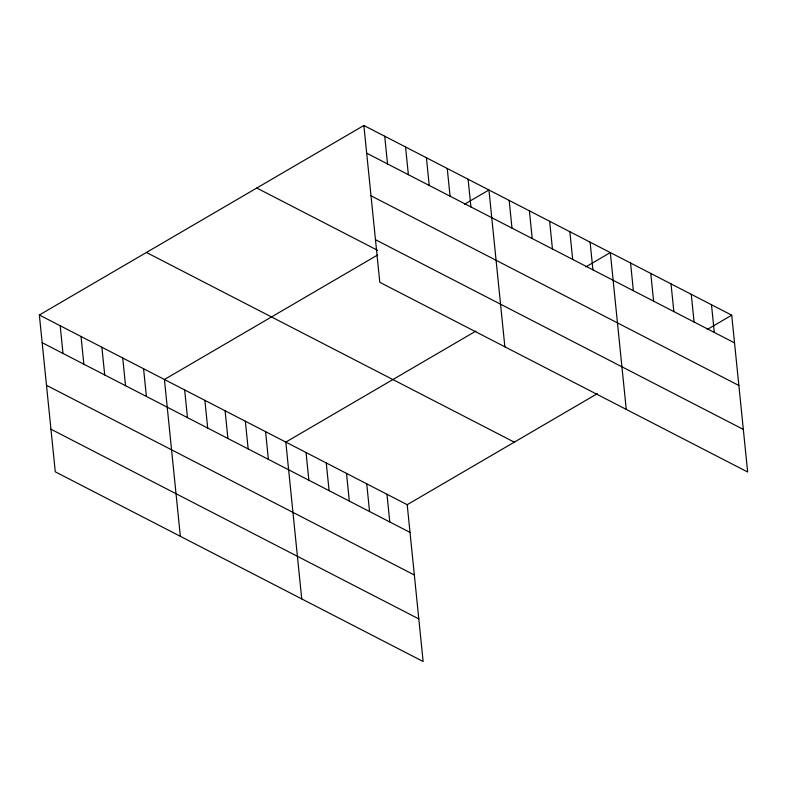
<?xml version="1.0" encoding="UTF-8"?>
<svg xmlns="http://www.w3.org/2000/svg" width="787" height="787" viewBox="0 0 787 787"><rect width="100%" height="100%" fill="white"/><g stroke="black" fill="none" stroke-linecap="round" stroke-linejoin="round"><path stroke-width="1.18" d="M39.35 314.997L407.204 504.693L423.131 661.513L55.277 471.816L39.35 314.997L363.869 125.487L731.723 315.184L747.65 472.003L379.796 282.307L363.869 125.487M377.642 254.978L164.414 379.491L180.351 536.311M464.458 204.276L488.943 189.982L504.87 346.801M475.919 331.071L285.809 442.097L301.736 598.917M585.853 266.872L610.328 252.578L626.255 409.397M407.204 504.693L597.303 393.677M707.247 329.478L731.723 315.184M366.683 153.19L734.537 342.886M371.011 195.796L738.865 385.492M375.468 239.701L743.322 429.397M256.778 188.024L377.681 250.374M146.441 252.46L514.295 442.156M42.164 342.699L410.017 532.396M46.492 385.315L414.346 575.002M50.948 429.21L418.802 618.907M711.487 304.746L714.301 332.448M691.261 294.318L694.075 322.021M671.026 283.881L673.839 311.583M650.79 273.443L653.603 301.155M630.564 263.015L633.378 290.718M590.102 242.15L592.916 269.852M569.867 231.712L572.68 259.415M549.631 221.285L552.454 248.987M529.405 210.847L532.219 238.55M509.169 200.419L511.983 228.122M468.098 179.229L470.911 206.942M447.252 168.487L450.066 196.189M426.406 157.734L429.22 185.437M405.561 146.982L408.374 174.684M384.715 136.24L387.529 163.942M386.968 494.266L389.781 521.968M366.732 483.828L369.546 511.53M346.506 473.39L349.32 501.103M326.271 462.963L329.084 490.665M306.045 452.525L308.858 480.237M265.573 431.66L268.387 459.362M245.347 421.232L248.161 448.934M225.112 410.794L227.925 438.497M204.886 400.367L207.699 428.069M184.65 389.929L187.463 417.631M143.578 368.749L146.392 396.451M122.733 357.996L125.546 385.699M101.887 347.244L104.701 374.956M81.041 336.502L83.855 364.204M60.196 325.749L63.009 353.452"/></g></svg>
